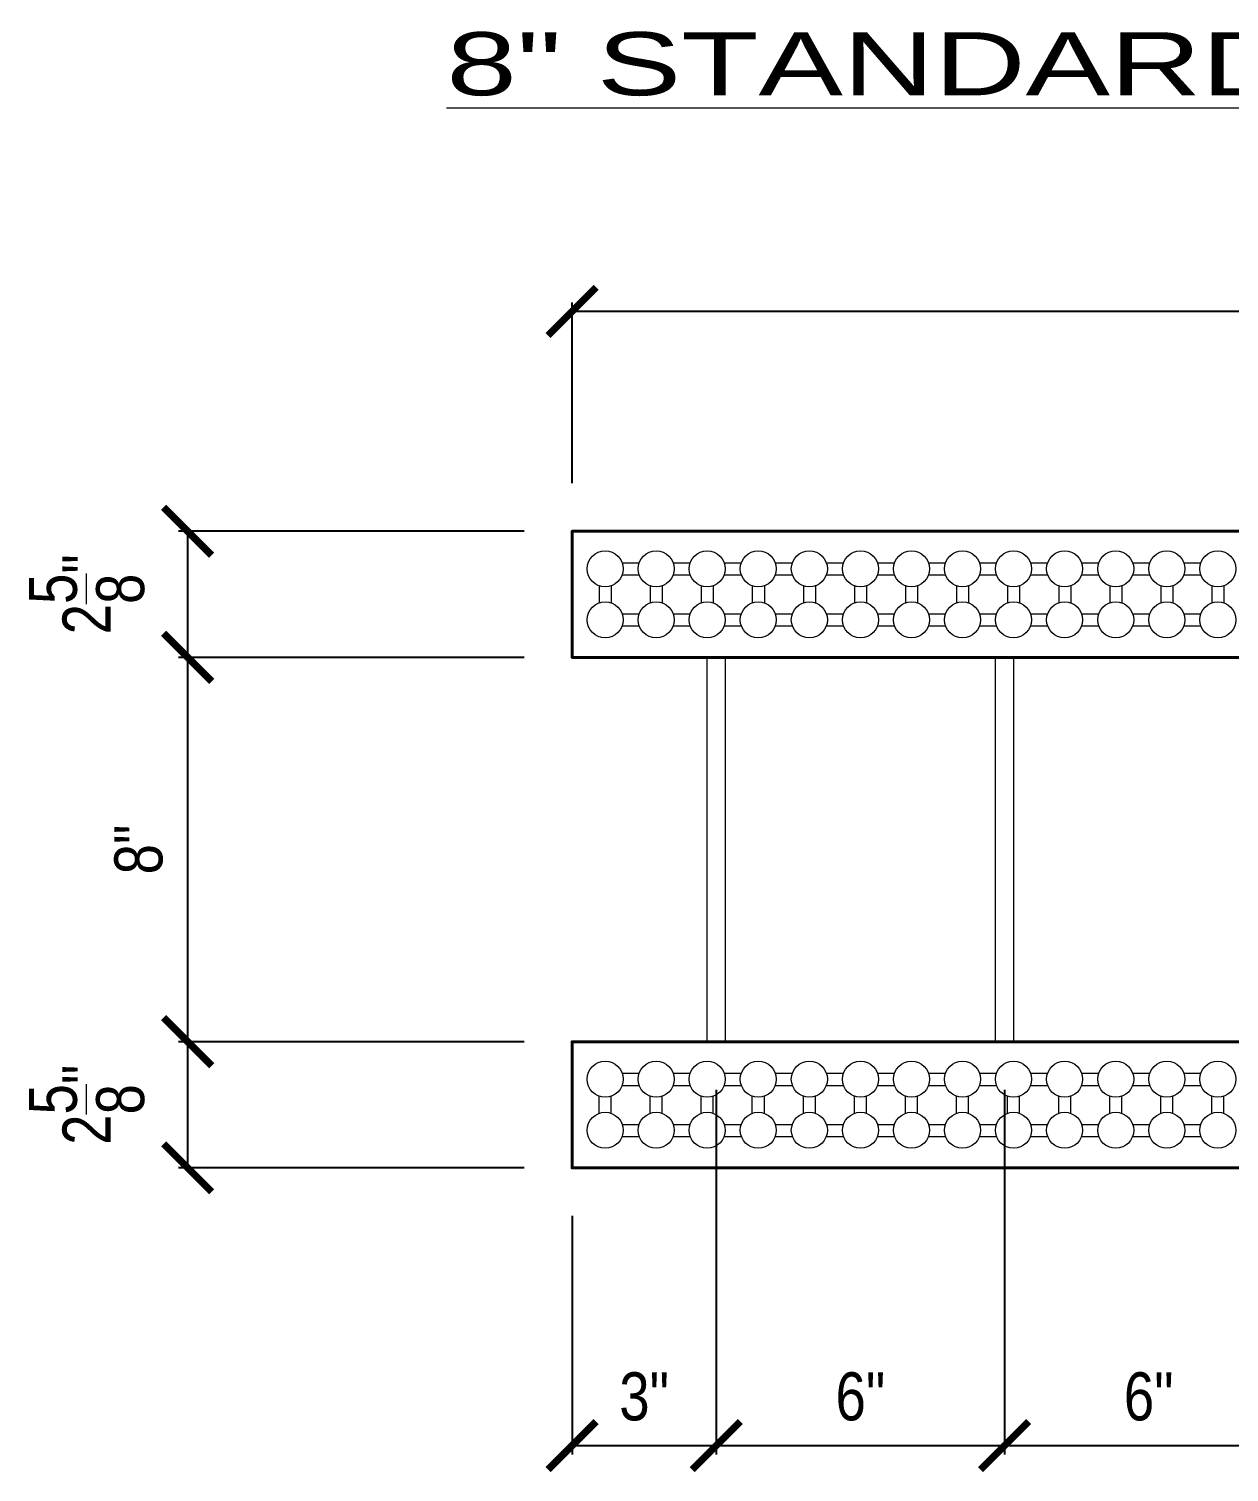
# Model space of a CAD drawing. Header units: inches. Extents: x -351.8 to -281.7, y 571.6 to 662.7.
# Drawn here: x -349.56 to -324.58, y 608.7 to 638.74 of the extents above; entities that cross this region are included whole.
import ezdxf

# ---------------------------------------------------------------- set-up
doc = ezdxf.new("R2010")
doc.units = ezdxf.units.IN
doc.header["$MEASUREMENT"] = 0
doc.layers.get('Defpoints').update_dxf_attribs({"color": 252})
for name, color, linetype, lineweight in [('1GB fine', 251, 'Continuous', 9), ('2GB med', 7, 'Continuous', 20), ('3GB heavy', 1, 'Continuous', 40), ('DIM', 3, 'Continuous', 13), ('GB Dim', 3, 'Continuous', 13)]:
    doc.layers.add(name, color=color, linetype=linetype, lineweight=lineweight)
doc.styles.add('ARCHTITLE', font='archtitl.shx', dxfattribs={"width": 1.2})
doc.styles.add('ARCTEXT', font='arctext.shx', dxfattribs={"width": 0.85})
doc.dimstyles.new('ARCTEXT 1-1', dxfattribs={"dimscale": 0, "dimtxt": 1, "dimasz": 1, "dimexe": 0.1875, "dimexo": 1, "dimgap": 0.5, "dimtad": 1, "dimdec": 4, "dimzin": 3, "dimdsep": 46, "dimlunit": 4, "dimtxsty": 'ARCTEXT', "dimblk": 'ARCHTICK', "dimcen": 1, "dimclrd": 256, "dimclre": 256, "dimclrt": 256, "dimadec": 0, "dimazin": 0, "dimtfac": 1, "dimtdec": 4, "dimtofl": 0, "dimtmove": 2, "dimatfit": 3, "dimldrblk": 'arrow', "dimfxl": 0, "dimtolj": 1, "dimtzin": 0, "dimarcsym": 0})

# ---------------------------------------------------------------- blocks, each defined once
blk = doc.blocks.new('_ArchTick')
at = {"color": 0, "linetype": 'ByBlock', "const_width": 0.15}
blk.add_lwpolyline([(-0.5, -0.5), (0.5, 0.5)], dxfattribs=at)
blk = doc.blocks.new('*D165')
at = {"layer": 'Defpoints', "color": 0}
for p in [(-335.253, 617.658), (-338.253, 615.033), (-335.253, 609.252)]:
    blk.add_point(p, dxfattribs=at)
at = {"layer": 'GB Dim', "lineweight": -2}
for p, q in [((-335.253, 616.658), (-335.253, 609.065)), ((-338.253, 614.033), (-338.253, 609.065)), ((-338.253, 609.252), (-335.253, 609.252))]:
    blk.add_line(p, q, dxfattribs=at)
at = {"layer": 'GB Dim', "lineweight": -2, "rotation": 180}
blk.add_blockref('_ArchTick', (-338.253, 609.252), dxfattribs=at)
at = {"layer": 'GB Dim', "lineweight": -2}
blk.add_blockref('_ArchTick', (-335.253, 609.252), dxfattribs=at)
at = {"layer": 'GB Dim', "color": 2, "insert": (-336.753, 610.269), "char_height": 1, "attachment_point": 5, "style": 'ARCTEXT'}
blk.add_mtext('\\A1;3"', dxfattribs=at)
blk = doc.blocks.new('arrow')
at = {"layer": 'DIM'}
blk.add_hatch(color=253, dxfattribs=at).paths.add_polyline_path([(-2, 0.5), (-2, -0.5), (0, 0)])
at = {"layer": 'DIM', "lineweight": 9}
for points in [[(-2, 0.983), (-2, 0.5), (-2.469, 0.617)], [(0.374, 0.094), (0, 0)], [(0.374, -0.094), (0, 0)], [(-2, -0.983), (-2, -0.5), (-2.469, -0.617)]]:
    blk.add_lwpolyline(points, dxfattribs=at)
at = {"layer": 'DIM', "lineweight": 15}
blk.add_lwpolyline([(0, 0), (-2, -0.5), (-2, 0.5), (0, 0)], dxfattribs=at)
blk = doc.blocks.new('*D166')
at = {"layer": 'Defpoints', "color": 0}
for p in [(-329.253, 617.658), (-335.253, 617.47), (-329.253, 609.252)]:
    blk.add_point(p, dxfattribs=at)
at = {"layer": 'GB Dim', "lineweight": -2}
for p, q in [((-335.253, 616.47), (-335.253, 609.065)), ((-329.253, 616.658), (-329.253, 609.065)), ((-335.253, 609.252), (-329.253, 609.252))]:
    blk.add_line(p, q, dxfattribs=at)
at = {"layer": 'GB Dim', "lineweight": -2, "rotation": 180}
blk.add_blockref('_ArchTick', (-335.253, 609.252), dxfattribs=at)
at = {"layer": 'GB Dim', "lineweight": -2}
blk.add_blockref('_ArchTick', (-329.253, 609.252), dxfattribs=at)
at = {"layer": 'GB Dim', "color": 2, "insert": (-332.253, 610.269), "char_height": 1, "attachment_point": 5, "style": 'ARCTEXT'}
blk.add_mtext('\\A1;6"', dxfattribs=at)
blk = doc.blocks.new('*D167')
at = {"layer": 'Defpoints', "color": 0}
for p in [(-329.253, 617.658), (-323.253, 617.658), (-323.253, 609.252)]:
    blk.add_point(p, dxfattribs=at)
at = {"layer": 'GB Dim', "lineweight": -2}
for p, q in [((-329.253, 616.658), (-329.253, 609.065)), ((-323.253, 616.658), (-323.253, 609.065)), ((-329.253, 609.252), (-323.253, 609.252))]:
    blk.add_line(p, q, dxfattribs=at)
at = {"layer": 'GB Dim', "lineweight": -2, "rotation": 180}
blk.add_blockref('_ArchTick', (-329.253, 609.252), dxfattribs=at)
at = {"layer": 'GB Dim', "lineweight": -2}
blk.add_blockref('_ArchTick', (-323.253, 609.252), dxfattribs=at)
at = {"layer": 'GB Dim', "color": 2, "insert": (-326.253, 610.269), "char_height": 1, "attachment_point": 5, "style": 'ARCTEXT'}
blk.add_mtext('\\A1;6"', dxfattribs=at)
blk = doc.blocks.new('*D175')
at = {"layer": 'Defpoints', "color": 0}
for p in [(-338.253, 632.859), (-338.253, 628.283), (-290.253, 628.283)]:
    blk.add_point(p, dxfattribs=at)
at = {"layer": 'GB Dim', "lineweight": -2}
for p, q in [((-338.253, 629.283), (-338.253, 633.046)), ((-290.253, 629.283), (-290.253, 633.046)), ((-290.253, 632.859), (-338.253, 632.859))]:
    blk.add_line(p, q, dxfattribs=at)
at = {"layer": 'GB Dim', "lineweight": -2, "rotation": 180}
blk.add_blockref('_ArchTick', (-338.253, 632.859), dxfattribs=at)
at = {"layer": 'GB Dim', "lineweight": -2}
blk.add_blockref('_ArchTick', (-290.253, 632.859), dxfattribs=at)
at = {"layer": 'GB Dim', "color": 2, "insert": (-314.253, 633.876), "char_height": 1, "attachment_point": 5, "style": 'ARCTEXT'}
blk.add_mtext('\\A1;4\'-0"', dxfattribs=at)
blk = doc.blocks.new('*D176')
at = {"layer": 'Defpoints', "color": 0}
for p in [(-338.253, 628.283), (-346.253, 625.658), (-338.253, 625.658)]:
    blk.add_point(p, dxfattribs=at)
at = {"layer": 'GB Dim', "lineweight": -2}
for p, q in [((-339.253, 628.283), (-346.44, 628.283)), ((-346.253, 628.283), (-346.253, 625.658)), ((-339.253, 625.658), (-346.44, 625.658))]:
    blk.add_line(p, q, dxfattribs=at)
for p, rotation in [((-346.253, 628.283), 90), ((-346.253, 625.658), 270)]:
    blk.add_blockref('_ArchTick', p, dxfattribs=dict(at, rotation=rotation))
at = {"layer": 'GB Dim', "color": 2, "insert": (-348.357, 626.97), "char_height": 1, "attachment_point": 5, "rotation": 90, "style": 'ARCTEXT'}
blk.add_mtext('\\A1;2{\\H1.000000x;\\S5/8;}"', dxfattribs=at)
blk = doc.blocks.new('*D177')
at = {"layer": 'Defpoints', "color": 0}
for p in [(-338.253, 625.658), (-346.253, 617.658), (-338.253, 617.658)]:
    blk.add_point(p, dxfattribs=at)
at = {"layer": 'GB Dim', "lineweight": -2}
for p, q in [((-339.253, 625.658), (-346.44, 625.658)), ((-346.253, 625.658), (-346.253, 617.658)), ((-339.253, 617.658), (-346.44, 617.658))]:
    blk.add_line(p, q, dxfattribs=at)
for p, rotation in [((-346.253, 625.658), 90), ((-346.253, 617.658), 270)]:
    blk.add_blockref('_ArchTick', p, dxfattribs=dict(at, rotation=rotation))
at = {"layer": 'GB Dim', "color": 2, "insert": (-347.27, 621.658), "char_height": 1, "attachment_point": 5, "rotation": 90, "style": 'ARCTEXT'}
blk.add_mtext('\\A1;8"', dxfattribs=at)
blk = doc.blocks.new('*D178')
at = {"layer": 'Defpoints', "color": 0}
for p in [(-338.253, 617.658), (-346.253, 615.033), (-338.253, 615.033)]:
    blk.add_point(p, dxfattribs=at)
at = {"layer": 'GB Dim', "lineweight": -2}
for p, q in [((-339.253, 617.658), (-346.44, 617.658)), ((-346.253, 617.658), (-346.253, 615.033)), ((-339.253, 615.033), (-346.44, 615.033))]:
    blk.add_line(p, q, dxfattribs=at)
for p, rotation in [((-346.253, 617.658), 90), ((-346.253, 615.033), 270)]:
    blk.add_blockref('_ArchTick', p, dxfattribs=dict(at, rotation=rotation))
at = {"layer": 'GB Dim', "color": 2, "insert": (-348.357, 616.345), "char_height": 1, "attachment_point": 5, "rotation": 90, "style": 'ARCTEXT'}
blk.add_mtext('\\A1;2{\\H1.000000x;\\S5/8;}"', dxfattribs=at)

msp = doc.modelspace()

# ---------------------------------------------------------------- linework, layer by layer
at = {"layer": '1GB fine'}
for p, q in [((-337.21199, 627.62774), (-336.85556, 627.62774)), ((-336.14949, 627.62774), (-335.79306, 627.62774)), ((-335.08699, 627.62774), (-334.73056, 627.62774)), ((-334.02449, 627.62774), (-333.66806, 627.62774)), ((-332.96199, 627.62774), (-332.60556, 627.62774)), ((-331.89949, 627.62774), (-331.54306, 627.62774)), ((-330.83699, 627.62774), (-330.48056, 627.62774)), ((-329.77449, 627.62774), (-329.41806, 627.62774)), ((-328.71199, 627.62774), (-328.35556, 627.62774)), ((-327.64949, 627.62774), (-327.29306, 627.62774)), ((-326.58699, 627.62774), (-326.23056, 627.62774)), ((-325.52449, 627.62774), (-325.16806, 627.62774)), ((-337.21121, 627.37701), (-336.85633, 627.37701)), ((-336.14871, 627.37701), (-335.79383, 627.37701)), ((-335.08621, 627.37701), (-334.73133, 627.37701)), ((-334.02371, 627.37701), (-333.66883, 627.37701)), ((-332.96121, 627.37701), (-332.60633, 627.37701)), ((-331.89871, 627.37701), (-331.54383, 627.37701)), ((-330.83621, 627.37701), (-330.48133, 627.37701)), ((-329.77371, 627.37701), (-329.41883, 627.37701)), ((-328.71121, 627.37701), (-328.35633, 627.37701)), ((-327.64871, 627.37701), (-327.29383, 627.37701)), ((-326.58621, 627.37701), (-326.23133, 627.37701)), ((-325.52371, 627.37701), (-325.16883, 627.37701)), ((-337.69148, 627.14825), (-337.69148, 626.79181)), ((-337.44075, 627.14747), (-337.44075, 626.79259)), ((-336.62679, 627.14747), (-336.62679, 626.79259)), ((-336.37606, 627.14824), (-336.37606, 626.79181)), ((-335.56429, 627.14747), (-335.56429, 626.79259)), ((-335.31356, 627.14824), (-335.31356, 626.79181)), ((-334.50179, 627.14747), (-334.50179, 626.79259)), ((-334.25106, 627.14824), (-334.25106, 626.79181)), ((-333.43929, 627.14747), (-333.43929, 626.79259)), ((-333.18856, 627.14824), (-333.18856, 626.79181)), ((-332.37679, 627.14747), (-332.37679, 626.79259)), ((-332.12606, 627.14824), (-332.12606, 626.79181)), ((-331.31429, 627.14747), (-331.31429, 626.79259)), ((-331.06356, 627.14824), (-331.06356, 626.79181)), ((-330.25179, 627.14747), (-330.25179, 626.79259)), ((-330.00106, 627.14824), (-330.00106, 626.79181)), ((-329.18929, 627.14747), (-329.18929, 626.79259)), ((-328.93856, 627.14824), (-328.93856, 626.79181)), ((-328.12679, 627.14747), (-328.12679, 626.79259)), ((-327.87606, 627.14824), (-327.87606, 626.79181)), ((-327.06429, 627.14747), (-327.06429, 626.79259)), ((-326.81356, 627.14824), (-326.81356, 626.79181)), ((-326.00179, 627.14747), (-326.00179, 626.79259)), ((-325.75106, 627.14824), (-325.75106, 626.79181)), ((-324.93929, 627.14747), (-324.93929, 626.79259)), ((-324.68856, 627.14824), (-324.68856, 626.79181)), ((-337.21199, 626.56524), (-336.85556, 626.56524)), ((-336.14949, 626.56524), (-335.79306, 626.56524)), ((-335.08699, 626.56524), (-334.73056, 626.56524)), ((-334.02449, 626.56524), (-333.66806, 626.56524)), ((-332.96199, 626.56524), (-332.60556, 626.56524)), ((-331.89949, 626.56524), (-331.54306, 626.56524)), ((-330.83699, 626.56524), (-330.48056, 626.56524)), ((-329.77449, 626.56524), (-329.41806, 626.56524)), ((-328.71199, 626.56524), (-328.35556, 626.56524)), ((-327.64949, 626.56524), (-327.29306, 626.56524)), ((-326.58699, 626.56524), (-326.23056, 626.56524)), ((-325.52449, 626.56524), (-325.16806, 626.56524)), ((-337.21121, 626.31451), (-336.85633, 626.31451)), ((-336.14871, 626.31451), (-335.79383, 626.31451)), ((-335.08621, 626.31451), (-334.73133, 626.31451)), ((-334.02371, 626.31451), (-333.66883, 626.31451)), ((-332.96121, 626.31451), (-332.60633, 626.31451)), ((-331.89871, 626.31451), (-331.54383, 626.31451)), ((-330.83621, 626.31451), (-330.48133, 626.31451)), ((-329.77371, 626.31451), (-329.41883, 626.31451)), ((-328.71121, 626.31451), (-328.35633, 626.31451)), ((-327.64871, 626.31451), (-327.29383, 626.31451)), ((-326.58621, 626.31451), (-326.23133, 626.31451)), ((-325.52371, 626.31451), (-325.16883, 626.31451)), ((-337.21199, 616.74982), (-336.85556, 616.74982)), ((-337.21121, 617.00055), (-336.85633, 617.00055)), ((-336.14949, 616.74982), (-335.79306, 616.74982)), ((-336.14871, 617.00055), (-335.79383, 617.00055)), ((-335.08699, 616.74982), (-334.73056, 616.74982)), ((-335.08621, 617.00055), (-334.73133, 617.00055)), ((-334.02449, 616.74982), (-333.66806, 616.74982)), ((-334.02371, 617.00055), (-333.66883, 617.00055)), ((-332.96199, 616.74982), (-332.60556, 616.74982)), ((-332.96121, 617.00055), (-332.60633, 617.00055)), ((-331.89949, 616.74982), (-331.54306, 616.74982)), ((-331.89871, 617.00055), (-331.54383, 617.00055)), ((-330.83699, 616.74982), (-330.48056, 616.74982)), ((-330.83621, 617.00055), (-330.48133, 617.00055)), ((-329.77449, 616.74982), (-329.41806, 616.74982)), ((-329.77371, 617.00055), (-329.41883, 617.00055)), ((-328.71199, 616.74982), (-328.35556, 616.74982)), ((-328.71121, 617.00055), (-328.35633, 617.00055)), ((-327.64949, 616.74982), (-327.29306, 616.74982)), ((-327.64871, 617.00055), (-327.29383, 617.00055)), ((-326.58699, 616.74982), (-326.23056, 616.74982)), ((-326.58621, 617.00055), (-326.23133, 617.00055)), ((-325.52449, 616.74982), (-325.16806, 616.74982)), ((-325.52371, 617.00055), (-325.16883, 617.00055)), ((-337.69148, 616.16681), (-337.69148, 616.52325)), ((-337.44075, 616.16759), (-337.44075, 616.52247)), ((-336.62679, 616.16759), (-336.62679, 616.52247)), ((-336.37606, 616.16681), (-336.37606, 616.52324)), ((-335.56429, 616.16759), (-335.56429, 616.52247)), ((-335.31356, 616.16681), (-335.31356, 616.52324)), ((-334.50179, 616.16759), (-334.50179, 616.52247)), ((-334.25106, 616.16681), (-334.25106, 616.52324)), ((-333.43929, 616.16759), (-333.43929, 616.52247)), ((-333.18856, 616.16681), (-333.18856, 616.52324)), ((-332.37679, 616.16759), (-332.37679, 616.52247)), ((-332.12606, 616.16681), (-332.12606, 616.52324)), ((-331.31429, 616.16759), (-331.31429, 616.52247)), ((-331.06356, 616.16681), (-331.06356, 616.52324)), ((-330.25179, 616.16759), (-330.25179, 616.52247)), ((-330.00106, 616.16681), (-330.00106, 616.52324)), ((-329.18929, 616.16759), (-329.18929, 616.52247)), ((-328.93856, 616.16681), (-328.93856, 616.52324)), ((-328.12679, 616.16759), (-328.12679, 616.52247)), ((-327.87606, 616.16681), (-327.87606, 616.52324)), ((-327.06429, 616.16759), (-327.06429, 616.52247)), ((-326.81356, 616.16681), (-326.81356, 616.52324)), ((-326.00179, 616.16759), (-326.00179, 616.52247)), ((-325.75106, 616.16681), (-325.75106, 616.52324)), ((-324.93929, 616.16759), (-324.93929, 616.52247)), ((-324.68856, 616.16681), (-324.68856, 616.52324)), ((-337.21121, 615.93805), (-336.85633, 615.93805)), ((-336.14871, 615.93805), (-335.79383, 615.93805)), ((-335.08621, 615.93805), (-334.73133, 615.93805)), ((-334.02371, 615.93805), (-333.66883, 615.93805)), ((-332.96121, 615.93805), (-332.60633, 615.93805)), ((-331.89871, 615.93805), (-331.54383, 615.93805)), ((-330.83621, 615.93805), (-330.48133, 615.93805)), ((-329.77371, 615.93805), (-329.41883, 615.93805)), ((-328.71121, 615.93805), (-328.35633, 615.93805)), ((-327.64871, 615.93805), (-327.29383, 615.93805)), ((-326.58621, 615.93805), (-326.23133, 615.93805)), ((-325.52371, 615.93805), (-325.16883, 615.93805)), ((-337.21199, 615.68732), (-336.85556, 615.68732)), ((-336.14949, 615.68732), (-335.79306, 615.68732)), ((-335.08699, 615.68732), (-334.73056, 615.68732)), ((-334.02449, 615.68732), (-333.66806, 615.68732)), ((-332.96199, 615.68732), (-332.60556, 615.68732)), ((-331.89949, 615.68732), (-331.54306, 615.68732)), ((-330.83699, 615.68732), (-330.48056, 615.68732)), ((-329.77449, 615.68732), (-329.41806, 615.68732)), ((-328.71199, 615.68732), (-328.35556, 615.68732)), ((-327.64949, 615.68732), (-327.29306, 615.68732)), ((-326.58699, 615.68732), (-326.23056, 615.68732)), ((-325.52449, 615.68732), (-325.16806, 615.68732))]:
    msp.add_line(p, q, dxfattribs=at)
for centre in [(-337.56502, 627.50128), (-336.50252, 627.50128), (-335.44002, 627.50128), (-334.37752, 627.50128), (-333.31502, 627.50128), (-332.25252, 627.50128), (-331.19002, 627.50128), (-330.12752, 627.50128), (-329.06502, 627.50128), (-328.00252, 627.50128), (-326.94002, 627.50128), (-325.87752, 627.50128), (-324.81502, 627.50128), (-337.56502, 626.43878), (-336.50252, 626.43878), (-335.44002, 626.43878), (-334.37752, 626.43878), (-333.31502, 626.43878), (-332.25252, 626.43878), (-331.19002, 626.43878), (-330.12752, 626.43878), (-329.06502, 626.43878), (-328.00252, 626.43878), (-326.94002, 626.43878), (-325.87752, 626.43878), (-324.81502, 626.43878), (-337.56502, 616.87628), (-336.50252, 616.87628), (-335.44002, 616.87628), (-334.37752, 616.87628), (-333.31502, 616.87628), (-332.25252, 616.87628), (-331.19002, 616.87628), (-330.12752, 616.87628), (-329.06502, 616.87628), (-328.00252, 616.87628), (-326.94002, 616.87628), (-325.87752, 616.87628), (-324.81502, 616.87628), (-337.56502, 615.81378), (-336.50252, 615.81378), (-335.44002, 615.81378), (-334.37752, 615.81378), (-333.31502, 615.81378), (-332.25252, 615.81378), (-331.19002, 615.81378), (-330.12752, 615.81378), (-329.06502, 615.81378), (-328.00252, 615.81378), (-326.94002, 615.81378), (-325.87752, 615.81378), (-324.81502, 615.81378)]:
    msp.add_circle(centre, 0.375, dxfattribs=at)
at = {"layer": '2GB med', "color": 6}
for points in [[(-335.44002, 625.65753), (-335.06502, 625.65753), (-335.06502, 617.65753), (-335.44002, 617.65753)], [(-329.44002, 625.65753), (-329.06502, 625.65753), (-329.06502, 617.65753), (-329.44002, 617.65753)]]:
    msp.add_lwpolyline(points, close=True, dxfattribs=at)
at = {"layer": '3GB heavy', "color": 1}
for points in [[(-290.25252, 628.28253), (-290.25252, 625.65753), (-338.25252, 625.65753), (-338.25252, 628.28253), (-290.25252, 628.28253)], [(-290.25252, 617.65753), (-290.25252, 615.03253), (-338.25252, 615.03253), (-338.25252, 617.65753), (-290.25252, 617.65753)]]:
    msp.add_lwpolyline(points, dxfattribs=at)

# ---------------------------------------------------------------- texts
at = {"layer": 'GB Dim', "color": 3, "style": 'ARCHTITLE', "width": 1.5}
msp.add_text('%%U8" STANDARD BLOCK (END VIEW)', height=1.3125, dxfattribs=at).set_placement((-340.86754, 637.35703))

# ---------------------------------------------------------------- dimensions: what is measured, and where the dimension line sits
at = {"layer": 'GB Dim'}
for base, p1, p2, picture, middle in [((-338.25252, 632.85861), (-290.25252, 628.28253), (-338.25252, 628.28253), '*D175', (-314.25252, 633.87585)), ((-335.25252, 609.25203), (-338.25252, 615.03253), (-335.25252, 617.65753), '*D165', (-336.75252, 610.26927)), ((-329.25252, 609.25203), (-335.25252, 617.47003), (-329.25252, 617.65753), '*D166', (-332.25252, 610.26927)), ((-323.25252, 609.25203), (-329.25252, 617.65753), (-323.25252, 617.65753), '*D167', (-326.25252, 610.26927))]:
    dim = msp.add_linear_dim(base=base, p1=p1, p2=p2, dimstyle='ARCTEXT 1-1', override={"dimscale": 1, "dimclrt": 2}, dxfattribs=at)
    dim.commit()
    dim.dimension.update_dxf_attribs({"geometry": picture, "text_midpoint": middle})
for base, p1, p2, picture, middle in [((-346.25252, 625.65753), (-338.25252, 628.28253), (-338.25252, 625.65753), '*D176', (-348.35669, 626.97003)), ((-346.25252, 617.65753), (-338.25252, 625.65753), (-338.25252, 617.65753), '*D177', (-347.26977, 621.65753)), ((-346.25252, 615.03253), (-338.25252, 617.65753), (-338.25252, 615.03253), '*D178', (-348.35669, 616.34503))]:
    dim = msp.add_linear_dim(base=base, p1=p1, p2=p2, angle=90, dimstyle='ARCTEXT 1-1', override={"dimscale": 1, "dimclrt": 2}, dxfattribs=at)
    dim.commit()
    dim.dimension.update_dxf_attribs({"geometry": picture, "text_midpoint": middle})

doc.saveas('drawing.dxf')
